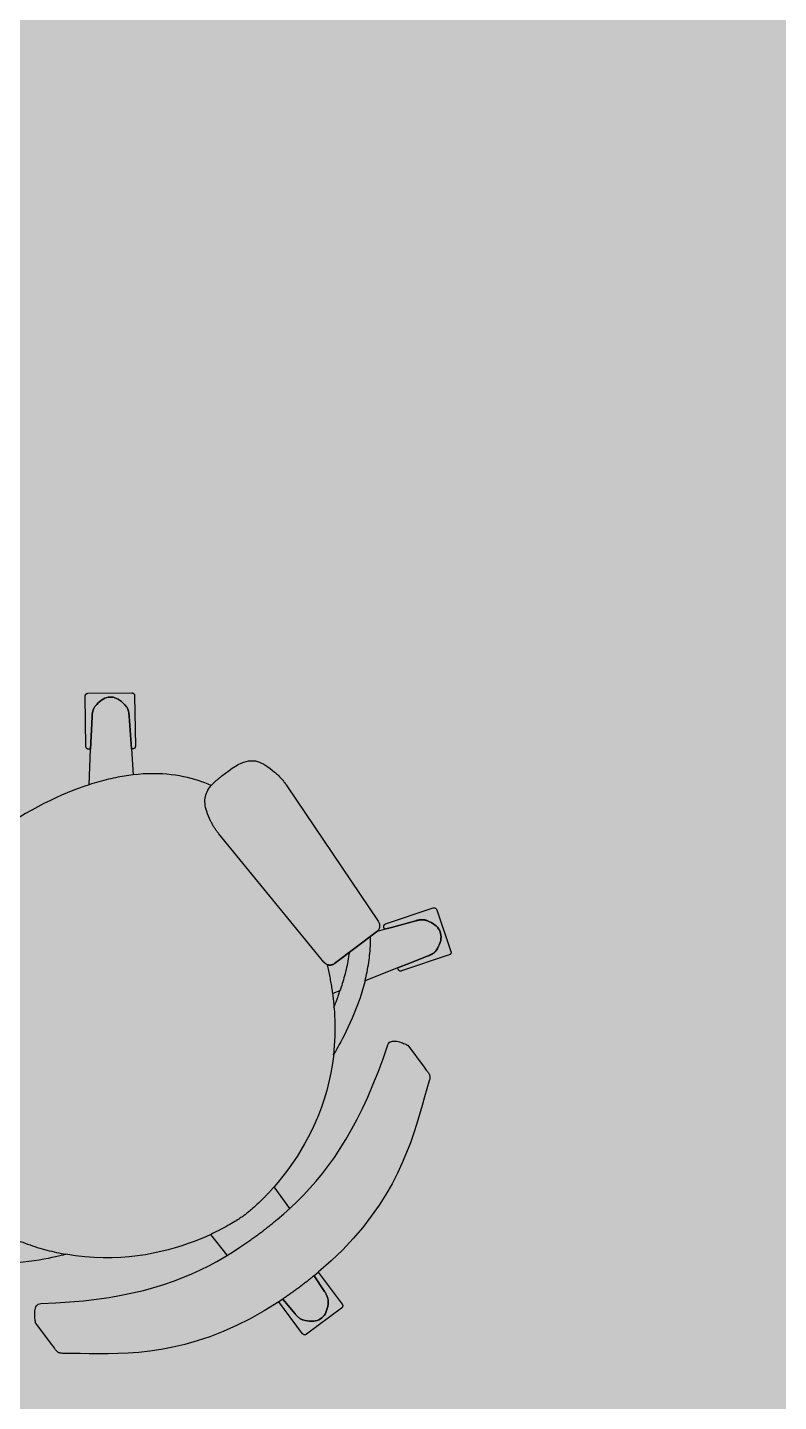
# Model space of a CAD drawing. Header units: metres. Extents: x -2.7 to 2.7, y -9.8 to 9.6.
# Drawn here: x 0.455 to 1.154, y -7.676 to -6.397 of the extents above; entities that cross this region are included whole.
import ezdxf

# ---------------------------------------------------------------- set-up
doc = ezdxf.new("R2010")
doc.units = ezdxf.units.M
doc.layers.add('Polycam-Floor_1-Floors-Hatch', color=254, linetype='Continuous', true_color=0xf9f9f7)
doc.layers.add('Polycam-Floor_1-Objects-Furniture', color=45, linetype='Continuous', true_color=0xb2b2b2)

msp = doc.modelspace()

# ---------------------------------------------------------------- hatches: boundary and pattern name
at = {"layer": 'Polycam-Floor_1-Floors-Hatch', "true_color": 0xf9f9f7}
h = msp.add_hatch(color=254, dxfattribs=at)
h.dxf.hatch_style = 1
h.paths.add_polyline_path([(-2.452001, 6.026857), (-2.452001, -8.130441), (2.452001, -8.130441), (2.452001, 6.000381), (0.715652, 6.000381), (0.715652, 6.648516), (-2.452001, 6.648516)])

# ---------------------------------------------------------------- linework, layer by layer
at = {"layer": 'Polycam-Floor_1-Objects-Furniture', "color": 45, "true_color": 0xb2b2b2}
for points in [[(0.508574, -7.01911), (0.50858, -7.018891), (0.508605, -7.018678), (0.508647, -7.01847), (0.508706, -7.018268), (0.508781, -7.018074), (0.508871, -7.017887), (0.508976, -7.017709), (0.509094, -7.017541), (0.509225, -7.017383), (0.509368, -7.017237), (0.509523, -7.017102), (0.509688, -7.01698), (0.509863, -7.016871), (0.510047, -7.016776), (0.510239, -7.016697), (0.510439, -7.016633), (0.510645, -7.016585), (0.510857, -7.016555), (0.511075, -7.016544)], [(0.50925, -7.066139), (0.508574, -7.01911)], [(0.511075, -7.016544), (0.552008, -7.016214)], [(0.517822, -7.028592), (0.519277, -7.026876), (0.520755, -7.025349), (0.522253, -7.024012), (0.523769, -7.022867), (0.525299, -7.021914), (0.526843, -7.021153), (0.528397, -7.020585), (0.52996, -7.02021), (0.531527, -7.020031), (0.533099, -7.020046), (0.53467, -7.020257), (0.536241, -7.020664), (0.537807, -7.021268), (0.539367, -7.02207), (0.540918, -7.023071), (0.542458, -7.02427), (0.543984, -7.025669), (0.545494, -7.027268), (0.546986, -7.029068)], [(0.546994, -7.029078), (0.545502, -7.027279), (0.543992, -7.025681), (0.542465, -7.024283), (0.540925, -7.023084), (0.539374, -7.022085), (0.537814, -7.021283), (0.536248, -7.020678), (0.534678, -7.020271), (0.533106, -7.02006), (0.531535, -7.020044), (0.529967, -7.020223), (0.528405, -7.020597), (0.526851, -7.021165), (0.525307, -7.021925), (0.523776, -7.022878), (0.52226, -7.024023), (0.520763, -7.025359), (0.519285, -7.026886), (0.517829, -7.028603)], [(0.552008, -7.016214), (0.552227, -7.016222), (0.55244, -7.016248), (0.552648, -7.016292), (0.552849, -7.016352), (0.553044, -7.016429), (0.553231, -7.01652), (0.553409, -7.016626), (0.553577, -7.016746), (0.553736, -7.016878), (0.553883, -7.017022), (0.554019, -7.017178), (0.554142, -7.017344), (0.554252, -7.01752), (0.554347, -7.017705), (0.554428, -7.017898), (0.554493, -7.018099), (0.554541, -7.018306), (0.554573, -7.018518), (0.554586, -7.018736)], [(0.554586, -7.018736), (0.554581, -7.01874)], [(0.554581, -7.01874), (0.555257, -7.065769)], [(0.554581, -7.01874), (0.554581, -7.01874)], [(0.514942, -7.038357), (0.51497, -7.037811), (0.515006, -7.037263), (0.515052, -7.036714), (0.515107, -7.036165), (0.515174, -7.035617), (0.515253, -7.035071), (0.515344, -7.034528), (0.51545, -7.033989), (0.515571, -7.033454), (0.515708, -7.032926), (0.515861, -7.032404), (0.516033, -7.03189), (0.516224, -7.031385), (0.516435, -7.030889), (0.516666, -7.030405), (0.51692, -7.029932), (0.517196, -7.029471), (0.517496, -7.029025), (0.517822, -7.028592)], [(0.517829, -7.028603), (0.517504, -7.029035), (0.517204, -7.029482), (0.516927, -7.029942), (0.516674, -7.030415), (0.516442, -7.0309), (0.516232, -7.031395), (0.516041, -7.0319), (0.515869, -7.032414), (0.515715, -7.032936), (0.515578, -7.033465), (0.515458, -7.033999), (0.515352, -7.034538), (0.51526, -7.035081), (0.515182, -7.035627), (0.515115, -7.036175), (0.515059, -7.036724), (0.515014, -7.037273), (0.514978, -7.037821), (0.51495, -7.038367)], [(0.546986, -7.029068), (0.54727, -7.029452), (0.54753, -7.02985), (0.547768, -7.030261), (0.547985, -7.030682), (0.548182, -7.031114), (0.54836, -7.031555), (0.54852, -7.032005), (0.548664, -7.032462), (0.548792, -7.032926), (0.548906, -7.033396), (0.549006, -7.033871), (0.549095, -7.034349), (0.549172, -7.03483), (0.549239, -7.035313), (0.549297, -7.035798), (0.549347, -7.036282), (0.549391, -7.036766), (0.549429, -7.037247), (0.549463, -7.037726)], [(0.549471, -7.037737), (0.549437, -7.037258), (0.549399, -7.036776), (0.549355, -7.036292), (0.549304, -7.035808), (0.549246, -7.035324), (0.549178, -7.034841), (0.549101, -7.03436), (0.549012, -7.033882), (0.548912, -7.033408), (0.548798, -7.032938), (0.54867, -7.032474), (0.548526, -7.032017), (0.548365, -7.031567), (0.548187, -7.031126), (0.547991, -7.030694), (0.547774, -7.030272), (0.547536, -7.029862), (0.547277, -7.029463), (0.546994, -7.029078)], [(0.513592, -7.068637), (0.514942, -7.038357)], [(0.51495, -7.038367), (0.5136, -7.068648)], [(0.549463, -7.037726), (0.5515, -7.06833)], [(0.551503, -7.068344), (0.549471, -7.037737)], [(0.511827, -7.068661), (0.511609, -7.068653), (0.511396, -7.068627), (0.511188, -7.068584), (0.510986, -7.068523), (0.510792, -7.068447), (0.510605, -7.068355), (0.510427, -7.068249), (0.510258, -7.06813), (0.5101, -7.067997), (0.509953, -7.067853), (0.509817, -7.067697), (0.509694, -7.067531), (0.509584, -7.067355), (0.509489, -7.06717), (0.509408, -7.066977), (0.509343, -7.066777), (0.509294, -7.06657), (0.509263, -7.066357), (0.50925, -7.066139)], [(0.5136, -7.068648), (0.511827, -7.068661)], [(0.512114, -7.101679), (0.513592, -7.068637)], [(0.5515, -7.06833), (0.553097, -7.092466)], [(0.552756, -7.068335), (0.551503, -7.068344)], [(0.555257, -7.065769), (0.55525, -7.065988), (0.555226, -7.066202), (0.555184, -7.06641), (0.555125, -7.066611), (0.55505, -7.066806), (0.554959, -7.066992), (0.554855, -7.06717), (0.554737, -7.067338), (0.554605, -7.067496), (0.554462, -7.067643), (0.554308, -7.067777), (0.554142, -7.0679), (0.553967, -7.068008), (0.553784, -7.068103), (0.553591, -7.068183), (0.553392, -7.068246), (0.553186, -7.068294), (0.552973, -7.068324), (0.552756, -7.068335)], [(0.642488, -7.088537), (0.645521, -7.086352), (0.648389, -7.084483), (0.651105, -7.08292), (0.653682, -7.08165), (0.656134, -7.080662), (0.658474, -7.079944), (0.660714, -7.079484), (0.66287, -7.07927), (0.664952, -7.079292), (0.666976, -7.079536), (0.668955, -7.079991), (0.670901, -7.080646), (0.672827, -7.081488), (0.674749, -7.082507), (0.676677, -7.08369), (0.678627, -7.085025), (0.680611, -7.086502), (0.682642, -7.088107), (0.684734, -7.08983)], [(0.553105, -7.092476), (0.55112, -7.092715), (0.549115, -7.092978), (0.547092, -7.093267), (0.54505, -7.093582), (0.542988, -7.093923), (0.540908, -7.094291), (0.538808, -7.094686), (0.536689, -7.095109), (0.534552, -7.095559), (0.532395, -7.096037), (0.530219, -7.096544), (0.528024, -7.09708), (0.525809, -7.097645), (0.523576, -7.09824), (0.521323, -7.098865), (0.519051, -7.099521), (0.516759, -7.100208), (0.514449, -7.100925), (0.512119, -7.101675)], [(0.625882, -7.102487), (0.623027, -7.101243), (0.620066, -7.100047), (0.616999, -7.098903), (0.613827, -7.097817), (0.610547, -7.096795), (0.60716, -7.095843), (0.603665, -7.094967), (0.600061, -7.094172), (0.596348, -7.093465), (0.592526, -7.092851), (0.588594, -7.092336), (0.584551, -7.091925), (0.580396, -7.091626), (0.57613, -7.091442), (0.571752, -7.091381), (0.567261, -7.091448), (0.562656, -7.091649), (0.557938, -7.09199), (0.553105, -7.092476)], [(0.625882, -7.102487), (0.626286, -7.102024), (0.626704, -7.101562), (0.627135, -7.101099), (0.62758, -7.100635), (0.628038, -7.100171), (0.62851, -7.099706), (0.628996, -7.099239), (0.629495, -7.098772), (0.630009, -7.098303), (0.630536, -7.097832), (0.631076, -7.09736), (0.631631, -7.096886), (0.632199, -7.096409), (0.632781, -7.095931), (0.633377, -7.095449), (0.633987, -7.094965), (0.63461, -7.094479), (0.635248, -7.093989), (0.635899, -7.093496)], [(0.635899, -7.093496), (0.642488, -7.088537)], [(0.684734, -7.08983), (0.68543, -7.090421), (0.686117, -7.091022), (0.686795, -7.091633), (0.687464, -7.092254), (0.688123, -7.092884), (0.688773, -7.093524), (0.689412, -7.094174), (0.690043, -7.094833), (0.690663, -7.095501), (0.691273, -7.096178), (0.691873, -7.096865), (0.692463, -7.09756), (0.693043, -7.098264), (0.693613, -7.098977), (0.694171, -7.099698), (0.69472, -7.100428), (0.695257, -7.101166), (0.695784, -7.101912), (0.696299, -7.102666)], [(0.512119, -7.101675), (0.507175, -7.103349), (0.502145, -7.105167), (0.497029, -7.107132), (0.491827, -7.109248), (0.486538, -7.111519), (0.481162, -7.113948), (0.475699, -7.116538), (0.470148, -7.119294), (0.464509, -7.122218), (0.458781, -7.125315), (0.452965, -7.128587), (0.447059, -7.132038), (0.441064, -7.135672), (0.43498, -7.139493), (0.428805, -7.143503), (0.422539, -7.147707), (0.416183, -7.152108), (0.409735, -7.15671), (0.403196, -7.161515)], [(0.625323, -7.135337), (0.624248, -7.133024), (0.623294, -7.130806), (0.622461, -7.128677), (0.621749, -7.126633), (0.621159, -7.124667), (0.620691, -7.122775), (0.620346, -7.120951), (0.620123, -7.119191), (0.620024, -7.117488), (0.620048, -7.115838), (0.620196, -7.114235), (0.620468, -7.112674), (0.620865, -7.111151), (0.621386, -7.109658), (0.622033, -7.108192), (0.622806, -7.106747), (0.623705, -7.105318), (0.62473, -7.1039), (0.625882, -7.102487)], [(0.696299, -7.102666), (0.781268, -7.228855)], [(0.625323, -7.135337), (0.625323, -7.135337)], [(0.63306, -7.147438), (0.632546, -7.146802), (0.632047, -7.146169), (0.63156, -7.145536), (0.631087, -7.144904), (0.630627, -7.144272), (0.630179, -7.143641), (0.629743, -7.14301), (0.629319, -7.142379), (0.628906, -7.141747), (0.628504, -7.141114), (0.628113, -7.14048), (0.627732, -7.139845), (0.627361, -7.139208), (0.626999, -7.138569), (0.626647, -7.137928), (0.626303, -7.137285), (0.625969, -7.136639), (0.625642, -7.135989), (0.625323, -7.135337)], [(0.730792, -7.266832), (0.63306, -7.147438)], [(0.788198, -7.231339), (0.832619, -7.216405)], [(0.816359, -7.228319), (0.793598, -7.234501)], [(0.793598, -7.234501), (0.816357, -7.228328)], [(0.816357, -7.228328), (0.816389, -7.228319), (0.816422, -7.22831), (0.816454, -7.228301), (0.816487, -7.228292), (0.816519, -7.228283), (0.816552, -7.228274), (0.816584, -7.228265), (0.816617, -7.228256), (0.81665, -7.228246), (0.816683, -7.228237), (0.816716, -7.228228), (0.816749, -7.228219), (0.816782, -7.22821), (0.816815, -7.228201), (0.816849, -7.228192), (0.816882, -7.228183), (0.816915, -7.228174), (0.816949, -7.228166), (0.816983, -7.228157)], [(0.816983, -7.228157), (0.81695, -7.228165), (0.816917, -7.228173), (0.816884, -7.228181), (0.816851, -7.228189), (0.816819, -7.228197), (0.816786, -7.228206), (0.816753, -7.228214), (0.81672, -7.228222), (0.816687, -7.22823), (0.816655, -7.228239), (0.816622, -7.228247), (0.816589, -7.228256), (0.816556, -7.228265), (0.816523, -7.228273), (0.81649, -7.228282), (0.816457, -7.228291), (0.816424, -7.2283), (0.816391, -7.22831), (0.816359, -7.228319)], [(0.819926, -7.227566), (0.819769, -7.227589), (0.819613, -7.227612), (0.819457, -7.227637), (0.819301, -7.227663), (0.819145, -7.227689), (0.818989, -7.227717), (0.818833, -7.227745), (0.818678, -7.227775), (0.818522, -7.227805), (0.818367, -7.227837), (0.818212, -7.227869), (0.818057, -7.227902), (0.817903, -7.227936), (0.817748, -7.227971), (0.817595, -7.228006), (0.817441, -7.228043), (0.817288, -7.22808), (0.817135, -7.228118), (0.816983, -7.228157)], [(0.816983, -7.228157), (0.817135, -7.228118), (0.817288, -7.22808), (0.817441, -7.228043), (0.817595, -7.228006), (0.817748, -7.227971), (0.817903, -7.227936), (0.818057, -7.227902), (0.818212, -7.227869), (0.818367, -7.227837), (0.818522, -7.227805), (0.818678, -7.227775), (0.818833, -7.227745), (0.818989, -7.227717), (0.819145, -7.227689), (0.819301, -7.227663), (0.819457, -7.227637), (0.819613, -7.227612), (0.819769, -7.227589), (0.819926, -7.227566)], [(0.820509, -7.227498), (0.820478, -7.227501), (0.820448, -7.227504), (0.820417, -7.227507), (0.820387, -7.22751), (0.820356, -7.227513), (0.820325, -7.227517), (0.820295, -7.22752), (0.820264, -7.227524), (0.820233, -7.227527), (0.820202, -7.227531), (0.820172, -7.227535), (0.820141, -7.227538), (0.82011, -7.227542), (0.82008, -7.227546), (0.820049, -7.22755), (0.820018, -7.227554), (0.819987, -7.227558), (0.819956, -7.227562), (0.819926, -7.227566)], [(0.819926, -7.227566), (0.819956, -7.227562), (0.819987, -7.227558), (0.820018, -7.227554), (0.820049, -7.22755), (0.82008, -7.227546), (0.82011, -7.227542), (0.820141, -7.227538), (0.820172, -7.227535), (0.820202, -7.227531), (0.820233, -7.227527), (0.820264, -7.227524), (0.820295, -7.22752), (0.820325, -7.227517), (0.820356, -7.227513), (0.820387, -7.22751), (0.820417, -7.227507), (0.820448, -7.227504), (0.820478, -7.227501), (0.820509, -7.227498)], [(0.821031, -7.227444), (0.821004, -7.227446), (0.820976, -7.227448), (0.820948, -7.22745), (0.820921, -7.227452), (0.820893, -7.227454), (0.820866, -7.227457), (0.820838, -7.227459), (0.82081, -7.227462), (0.820783, -7.227465), (0.820755, -7.227468), (0.820728, -7.227471), (0.8207, -7.227474), (0.820673, -7.227477), (0.820645, -7.22748), (0.820618, -7.227484), (0.820591, -7.227487), (0.820563, -7.227491), (0.820536, -7.227495), (0.820509, -7.227498)], [(0.820509, -7.227498), (0.820536, -7.227495), (0.820564, -7.227491), (0.820591, -7.227488), (0.820618, -7.227484), (0.820646, -7.227481), (0.820674, -7.227478), (0.820701, -7.227475), (0.820729, -7.227472), (0.820757, -7.227469), (0.820784, -7.227467), (0.820812, -7.227464), (0.82084, -7.227461), (0.820867, -7.227459), (0.820895, -7.227456), (0.820922, -7.227454), (0.82095, -7.227452), (0.820977, -7.227449), (0.821004, -7.227447), (0.821031, -7.227444)], [(0.821031, -7.227444), (0.82139, -7.227416)], [(0.82139, -7.227416), (0.821371, -7.227417), (0.821353, -7.227419), (0.821334, -7.22742), (0.821315, -7.227422), (0.821296, -7.227423), (0.821277, -7.227425), (0.821258, -7.227426), (0.821239, -7.227428), (0.82122, -7.227429), (0.821201, -7.227431), (0.821182, -7.227432), (0.821163, -7.227434), (0.821145, -7.227435), (0.821126, -7.227437), (0.821107, -7.227438), (0.821088, -7.22744), (0.821069, -7.227441), (0.82105, -7.227443), (0.821031, -7.227444)], [(0.821031, -7.227444), (0.82105, -7.227443), (0.821069, -7.227441), (0.821088, -7.22744), (0.821107, -7.227438), (0.821126, -7.227437), (0.821145, -7.227435), (0.821163, -7.227434), (0.821182, -7.227432), (0.821201, -7.227431), (0.82122, -7.227429), (0.821239, -7.227428), (0.821258, -7.227426), (0.821277, -7.227425), (0.821296, -7.227423), (0.821315, -7.227422), (0.821334, -7.22742), (0.821353, -7.227419), (0.821371, -7.227417), (0.82139, -7.227416)], [(0.823841, -7.227472), (0.823713, -7.227457), (0.823585, -7.227444), (0.823456, -7.227432), (0.823328, -7.227422), (0.8232, -7.227413), (0.823071, -7.227406), (0.822942, -7.227399), (0.822813, -7.227395), (0.822684, -7.227391), (0.822555, -7.227389), (0.822426, -7.227387), (0.822297, -7.227387), (0.822168, -7.227389), (0.822038, -7.227391), (0.821909, -7.227394), (0.821779, -7.227398), (0.82165, -7.227403), (0.82152, -7.227409), (0.82139, -7.227416)], [(0.82139, -7.227416), (0.82152, -7.227409), (0.82165, -7.227403), (0.821779, -7.227398), (0.821909, -7.227394), (0.822038, -7.227391), (0.822168, -7.227389), (0.822297, -7.227387), (0.822426, -7.227387), (0.822555, -7.227389), (0.822684, -7.227391), (0.822813, -7.227395), (0.822942, -7.227399), (0.823071, -7.227406), (0.8232, -7.227413), (0.823328, -7.227422), (0.823456, -7.227432), (0.823585, -7.227444), (0.823713, -7.227457), (0.823841, -7.227472)], [(0.824056, -7.227495), (0.824045, -7.227493), (0.824033, -7.227491), (0.824022, -7.22749), (0.824011, -7.227488), (0.824, -7.227486), (0.823988, -7.227485), (0.823977, -7.227483), (0.823966, -7.227482), (0.823955, -7.22748), (0.823943, -7.227479), (0.823932, -7.227478), (0.823921, -7.227477), (0.823909, -7.227476), (0.823898, -7.227475), (0.823886, -7.227474), (0.823875, -7.227473), (0.823864, -7.227472), (0.823852, -7.227472), (0.823841, -7.227472)], [(0.823841, -7.227472), (0.823852, -7.227472), (0.823864, -7.227472), (0.823875, -7.227473), (0.823886, -7.227474), (0.823898, -7.227475), (0.823909, -7.227476), (0.823921, -7.227477), (0.823932, -7.227478), (0.823943, -7.227479), (0.823955, -7.22748), (0.823966, -7.227482), (0.823977, -7.227483), (0.823988, -7.227485), (0.824, -7.227486), (0.824011, -7.227488), (0.824022, -7.22749), (0.824033, -7.227491), (0.824045, -7.227493), (0.824056, -7.227495)], [(0.826533, -7.228097), (0.826406, -7.22805), (0.826279, -7.228005), (0.826151, -7.227962), (0.826023, -7.22792), (0.825894, -7.22788), (0.825765, -7.227842), (0.825635, -7.227805), (0.825506, -7.22777), (0.825376, -7.227737), (0.825245, -7.227706), (0.825114, -7.227676), (0.824983, -7.227648), (0.824852, -7.227621), (0.82472, -7.227596), (0.824588, -7.227573), (0.824455, -7.227551), (0.824322, -7.22753), (0.824189, -7.227512), (0.824056, -7.227495)], [(0.824056, -7.227495), (0.824189, -7.227512), (0.824322, -7.22753), (0.824455, -7.227551), (0.824588, -7.227573), (0.82472, -7.227596), (0.824852, -7.227621), (0.824983, -7.227648), (0.825114, -7.227676), (0.825245, -7.227706), (0.825376, -7.227737), (0.825506, -7.22777), (0.825635, -7.227805), (0.825765, -7.227842), (0.825894, -7.22788), (0.826023, -7.22792), (0.826151, -7.227962), (0.826279, -7.228005), (0.826406, -7.22805), (0.826533, -7.228097)], [(0.835293, -7.256027), (0.836529, -7.254059), (0.837569, -7.252134), (0.838414, -7.250256), (0.839065, -7.248424), (0.839524, -7.246643), (0.839792, -7.244913), (0.839871, -7.243238), (0.839761, -7.241618), (0.839465, -7.240057), (0.838983, -7.238555), (0.838318, -7.237116), (0.837469, -7.235741), (0.83644, -7.234433), (0.83523, -7.233194), (0.833842, -7.232025), (0.832277, -7.230928), (0.830537, -7.229907), (0.828621, -7.228962), (0.826533, -7.228097)], [(0.826533, -7.228097), (0.828621, -7.228962), (0.830537, -7.229907), (0.832277, -7.230928), (0.833842, -7.232025), (0.83523, -7.233194), (0.83644, -7.234433), (0.837469, -7.235741), (0.838318, -7.237116), (0.838983, -7.238555), (0.839465, -7.240057), (0.839761, -7.241618), (0.839871, -7.243238), (0.839792, -7.244913), (0.839524, -7.246643), (0.839065, -7.248424), (0.838414, -7.250256), (0.837569, -7.252134), (0.836529, -7.254059), (0.835293, -7.256027)], [(0.832619, -7.216405), (0.832828, -7.216344), (0.833038, -7.216302), (0.833248, -7.216279), (0.833458, -7.216274), (0.833666, -7.216286), (0.833871, -7.216315), (0.834072, -7.216361), (0.834269, -7.216423), (0.83446, -7.2165), (0.834645, -7.216592), (0.834821, -7.216698), (0.834989, -7.216819), (0.835147, -7.216953), (0.835295, -7.2171), (0.835431, -7.217259), (0.835554, -7.21743), (0.835663, -7.217613), (0.835758, -7.217807), (0.835837, -7.218011)], [(0.835837, -7.218011), (0.849085, -7.256905)], [(0.779915, -7.238638), (0.740565, -7.26825)], [(0.740565, -7.26825), (0.779915, -7.238638)], [(0.780637, -7.238012), (0.780602, -7.238047), (0.780567, -7.238082), (0.780531, -7.238116), (0.780494, -7.23815), (0.780458, -7.238185), (0.780421, -7.238218), (0.780384, -7.238252), (0.780347, -7.238286), (0.780309, -7.238319), (0.780271, -7.238352), (0.780233, -7.238385), (0.780194, -7.238417), (0.780156, -7.238449), (0.780116, -7.238482), (0.780077, -7.238513), (0.780037, -7.238545), (0.779997, -7.238576), (0.779956, -7.238607), (0.779915, -7.238638)], [(0.779915, -7.238638), (0.779956, -7.238607), (0.779997, -7.238576), (0.780037, -7.238545), (0.780077, -7.238513), (0.780116, -7.238482), (0.780156, -7.238449), (0.780194, -7.238417), (0.780233, -7.238385), (0.780271, -7.238352), (0.780309, -7.238319), (0.780347, -7.238286), (0.780384, -7.238252), (0.780421, -7.238218), (0.780458, -7.238185), (0.780494, -7.23815), (0.780531, -7.238116), (0.780567, -7.238082), (0.780602, -7.238047), (0.780637, -7.238012)], [(0.781268, -7.228855), (0.781582, -7.22931), (0.781856, -7.22978), (0.78209, -7.230265), (0.782284, -7.230761), (0.782439, -7.231266), (0.782554, -7.231778), (0.782631, -7.232295), (0.782669, -7.232814), (0.782669, -7.233333), (0.782631, -7.23385), (0.782555, -7.234362), (0.782442, -7.234867), (0.782293, -7.235362), (0.782106, -7.235846), (0.781884, -7.236317), (0.781625, -7.23677), (0.781331, -7.237206), (0.781002, -7.23762), (0.780637, -7.238012)], [(0.780637, -7.238012), (0.787191, -7.236238)], [(0.78662, -7.234557), (0.786558, -7.234347), (0.786515, -7.234135), (0.786491, -7.233923), (0.786484, -7.233712), (0.786494, -7.233504), (0.786522, -7.233298), (0.786566, -7.233096), (0.786626, -7.232899), (0.786701, -7.232708), (0.786792, -7.232524), (0.786897, -7.232347), (0.787015, -7.23218), (0.787148, -7.232022), (0.787293, -7.231876), (0.787451, -7.231741), (0.787621, -7.231619), (0.787803, -7.23151), (0.787995, -7.231417), (0.788198, -7.231339)], [(0.787191, -7.236238), (0.78662, -7.234557)], [(0.793598, -7.234501), (0.787191, -7.236238)], [(0.787191, -7.236238), (0.793598, -7.234501)], [(0.769087, -7.284264), (0.769605, -7.282176), (0.770101, -7.280075), (0.770574, -7.277962), (0.771023, -7.275838), (0.771446, -7.273703), (0.771843, -7.27156), (0.772213, -7.269408), (0.772553, -7.267249), (0.772864, -7.265084), (0.773144, -7.262913), (0.773391, -7.260737), (0.773606, -7.258557), (0.773786, -7.256375), (0.77393, -7.25419), (0.774038, -7.252004), (0.774108, -7.249818), (0.774139, -7.247633), (0.77413, -7.245449), (0.77408, -7.243267)], [(0.733949, -7.269186), (0.733758, -7.269112), (0.733569, -7.269032), (0.733382, -7.268947), (0.733197, -7.268856), (0.733015, -7.268759), (0.732835, -7.268657), (0.732658, -7.268549), (0.732483, -7.268436), (0.732312, -7.268318), (0.732144, -7.268193), (0.731979, -7.268064), (0.731817, -7.267928), (0.731659, -7.267788), (0.731504, -7.267642), (0.731354, -7.267491), (0.731207, -7.267334), (0.731064, -7.267172), (0.730926, -7.267005), (0.730792, -7.266832)], [(0.754378, -7.257953), (0.754107, -7.259933), (0.753802, -7.261921), (0.753467, -7.263913), (0.753103, -7.265905), (0.752712, -7.267894), (0.752298, -7.269877), (0.751862, -7.27185), (0.751406, -7.273809), (0.750934, -7.275752), (0.750446, -7.277674), (0.749946, -7.279573), (0.749435, -7.281444), (0.748917, -7.283285), (0.748392, -7.285091), (0.747865, -7.28686), (0.747336, -7.288587), (0.746808, -7.29027), (0.746284, -7.291905), (0.745765, -7.293489)], [(0.847503, -7.260118), (0.803087, -7.275048)], [(0.811459, -7.267507), (0.827863, -7.261015)], [(0.827863, -7.261015), (0.811459, -7.267507)], [(0.827867, -7.26102), (0.811459, -7.267507)], [(0.827863, -7.261015), (0.827927, -7.26099), (0.827991, -7.260965), (0.828054, -7.26094), (0.828118, -7.260914), (0.828182, -7.260889), (0.828246, -7.260863), (0.828309, -7.260838), (0.828373, -7.260812), (0.828437, -7.260787), (0.8285, -7.260761), (0.828564, -7.260735), (0.828628, -7.260709), (0.828692, -7.260683), (0.828755, -7.260657), (0.828819, -7.260631), (0.828883, -7.260605), (0.828947, -7.260579), (0.829011, -7.260552), (0.829075, -7.260526)], [(0.829075, -7.260526), (0.829011, -7.260552), (0.828947, -7.260579), (0.828883, -7.260605), (0.828819, -7.260631), (0.828755, -7.260657), (0.828692, -7.260683), (0.828628, -7.260709), (0.828564, -7.260735), (0.8285, -7.260761), (0.828437, -7.260787), (0.828373, -7.260812), (0.828309, -7.260838), (0.828246, -7.260863), (0.828182, -7.260889), (0.828118, -7.260914), (0.828054, -7.26094), (0.827991, -7.260965), (0.827927, -7.26099), (0.827863, -7.261015)], [(0.829075, -7.260526), (0.829012, -7.260553), (0.828948, -7.26058), (0.828884, -7.260607), (0.828821, -7.260633), (0.828757, -7.260659), (0.828693, -7.260686), (0.82863, -7.260712), (0.828566, -7.260738), (0.828502, -7.260763), (0.828439, -7.260789), (0.828375, -7.260815), (0.828311, -7.260841), (0.828248, -7.260866), (0.828184, -7.260892), (0.828121, -7.260917), (0.828057, -7.260943), (0.827994, -7.260969), (0.82793, -7.260994), (0.827867, -7.26102)], [(0.829075, -7.260526), (0.829082, -7.260523), (0.829088, -7.260519), (0.829095, -7.260516), (0.829101, -7.260513), (0.829108, -7.260509), (0.829115, -7.260506), (0.829122, -7.260503), (0.829129, -7.2605), (0.829136, -7.260497), (0.829143, -7.260494), (0.82915, -7.260491), (0.829157, -7.260488), (0.829164, -7.260485), (0.829171, -7.260482), (0.829179, -7.260479), (0.829186, -7.260476), (0.829193, -7.260473), (0.8292, -7.260471), (0.829206, -7.260468)], [(0.829206, -7.260468), (0.8292, -7.260471), (0.829193, -7.260473), (0.829186, -7.260476), (0.829179, -7.260479), (0.829171, -7.260482), (0.829164, -7.260485), (0.829157, -7.260488), (0.82915, -7.260491), (0.829143, -7.260494), (0.829136, -7.260497), (0.829129, -7.2605), (0.829122, -7.260503), (0.829115, -7.260506), (0.829108, -7.260509), (0.829101, -7.260513), (0.829095, -7.260516), (0.829088, -7.260519), (0.829082, -7.260523), (0.829075, -7.260526)], [(0.829206, -7.260468), (0.829241, -7.260454), (0.829275, -7.260439), (0.829309, -7.260425), (0.829343, -7.26041), (0.829378, -7.260396), (0.829412, -7.260381), (0.829446, -7.260366), (0.829479, -7.260351), (0.829513, -7.260336), (0.829547, -7.260321), (0.829581, -7.260306), (0.829614, -7.26029), (0.829648, -7.260275), (0.829682, -7.26026), (0.829715, -7.260244), (0.829748, -7.260228), (0.829782, -7.260213), (0.829815, -7.260197), (0.829848, -7.260181)], [(0.829206, -7.260468), (0.82924, -7.260453), (0.829274, -7.260438), (0.829308, -7.260423), (0.829342, -7.260408), (0.829375, -7.260393), (0.829409, -7.260377), (0.829443, -7.260362), (0.829477, -7.260347), (0.82951, -7.260332), (0.829544, -7.260317), (0.829578, -7.260302), (0.829612, -7.260287), (0.829646, -7.260272), (0.829679, -7.260257), (0.829713, -7.260241), (0.829747, -7.260226), (0.829781, -7.260211), (0.829814, -7.260196), (0.829848, -7.260181)], [(0.829848, -7.260181), (0.829814, -7.260196), (0.829781, -7.260211), (0.829747, -7.260226), (0.829713, -7.260241), (0.829679, -7.260257), (0.829646, -7.260272), (0.829612, -7.260287), (0.829578, -7.260302), (0.829544, -7.260317), (0.82951, -7.260332), (0.829477, -7.260347), (0.829443, -7.260362), (0.829409, -7.260377), (0.829375, -7.260393), (0.829342, -7.260408), (0.829308, -7.260423), (0.829274, -7.260438), (0.82924, -7.260453), (0.829206, -7.260468)], [(0.829848, -7.260181), (0.829884, -7.260164), (0.829921, -7.260147), (0.829957, -7.26013), (0.829994, -7.260113), (0.83003, -7.260096), (0.830066, -7.260079), (0.830103, -7.260061), (0.830139, -7.260044), (0.830176, -7.260027), (0.830212, -7.260009), (0.830249, -7.259992), (0.830285, -7.259974), (0.830321, -7.259957), (0.830358, -7.259939), (0.830394, -7.259922), (0.83043, -7.259904), (0.830466, -7.259886), (0.830502, -7.259869), (0.830537, -7.259851)], [(0.830537, -7.259851), (0.830502, -7.259869), (0.830466, -7.259886), (0.83043, -7.259904), (0.830394, -7.259922), (0.830358, -7.259939), (0.830321, -7.259957), (0.830285, -7.259974), (0.830249, -7.259992), (0.830212, -7.260009), (0.830176, -7.260027), (0.830139, -7.260044), (0.830103, -7.260061), (0.830066, -7.260079), (0.83003, -7.260096), (0.829994, -7.260113), (0.829957, -7.26013), (0.829921, -7.260147), (0.829884, -7.260164), (0.829848, -7.260181)], [(0.830537, -7.259851), (0.830568, -7.259835), (0.830599, -7.25982), (0.83063, -7.259804), (0.830661, -7.259789), (0.830692, -7.259773), (0.830723, -7.259758), (0.830754, -7.259742), (0.830785, -7.259726), (0.830815, -7.259711), (0.830846, -7.259695), (0.830877, -7.259679), (0.830908, -7.259663), (0.830939, -7.259648), (0.830969, -7.259632), (0.831, -7.259616), (0.83103, -7.2596), (0.831061, -7.259583), (0.831091, -7.259567), (0.831122, -7.259551)], [(0.830537, -7.259851), (0.830568, -7.259835), (0.830599, -7.25982), (0.83063, -7.259804), (0.830661, -7.259789), (0.830692, -7.259773), (0.830723, -7.259758), (0.830754, -7.259742), (0.830785, -7.259726), (0.830815, -7.259711), (0.830846, -7.259695), (0.830877, -7.259679), (0.830908, -7.259663), (0.830939, -7.259648), (0.830969, -7.259632), (0.831, -7.259616), (0.83103, -7.2596), (0.831061, -7.259583), (0.831091, -7.259567), (0.831122, -7.259551)], [(0.831122, -7.259551), (0.831091, -7.259567), (0.831061, -7.259583), (0.83103, -7.2596), (0.831, -7.259616), (0.830969, -7.259632), (0.830939, -7.259648), (0.830908, -7.259663), (0.830877, -7.259679), (0.830846, -7.259695), (0.830815, -7.259711), (0.830785, -7.259726), (0.830754, -7.259742), (0.830723, -7.259758), (0.830692, -7.259773), (0.830661, -7.259789), (0.83063, -7.259804), (0.830599, -7.25982), (0.830568, -7.259835), (0.830537, -7.259851)], [(0.831122, -7.259551), (0.831133, -7.259545), (0.831145, -7.259539), (0.831157, -7.259532), (0.831168, -7.259526), (0.83118, -7.25952), (0.831192, -7.259514), (0.831203, -7.259507), (0.831215, -7.259501), (0.831226, -7.259495), (0.831238, -7.259488), (0.831249, -7.259482), (0.831261, -7.259475), (0.831272, -7.259469), (0.831283, -7.259462), (0.831295, -7.259456), (0.831306, -7.259449), (0.831317, -7.259442), (0.831328, -7.259435), (0.831339, -7.259428)], [(0.831339, -7.259428), (0.831328, -7.259435), (0.831317, -7.259442), (0.831306, -7.259449), (0.831295, -7.259456), (0.831283, -7.259462), (0.831272, -7.259469), (0.831261, -7.259475), (0.831249, -7.259482), (0.831238, -7.259488), (0.831226, -7.259495), (0.831215, -7.259501), (0.831203, -7.259507), (0.831192, -7.259514), (0.83118, -7.25952), (0.831168, -7.259526), (0.831157, -7.259532), (0.831145, -7.259539), (0.831133, -7.259545), (0.831122, -7.259551)], [(0.831339, -7.259428), (0.831364, -7.259415), (0.831388, -7.259402), (0.831412, -7.259389), (0.831435, -7.259376), (0.831459, -7.259363), (0.831483, -7.259349), (0.831507, -7.259336), (0.83153, -7.259323), (0.831554, -7.259309), (0.831577, -7.259296), (0.831601, -7.259283), (0.831624, -7.259269), (0.831647, -7.259256), (0.831671, -7.259242), (0.831694, -7.259229), (0.831717, -7.259216), (0.83174, -7.259202), (0.831762, -7.259189), (0.831785, -7.259176)], [(0.831339, -7.259428), (0.831363, -7.259416), (0.831386, -7.259403), (0.83141, -7.259391), (0.831433, -7.259378), (0.831456, -7.259365), (0.83148, -7.259352), (0.831503, -7.259339), (0.831527, -7.259326), (0.83155, -7.259312), (0.831574, -7.259299), (0.831597, -7.259285), (0.831621, -7.259272), (0.831644, -7.259258), (0.831668, -7.259245), (0.831691, -7.259231), (0.831715, -7.259217), (0.831738, -7.259203), (0.831762, -7.25919), (0.831785, -7.259176)], [(0.831785, -7.259176), (0.831762, -7.25919), (0.831738, -7.259203), (0.831715, -7.259217), (0.831691, -7.259231), (0.831668, -7.259245), (0.831644, -7.259258), (0.831621, -7.259272), (0.831597, -7.259285), (0.831574, -7.259299), (0.83155, -7.259312), (0.831527, -7.259326), (0.831503, -7.259339), (0.83148, -7.259352), (0.831456, -7.259365), (0.831433, -7.259378), (0.83141, -7.259391), (0.831386, -7.259403), (0.831363, -7.259416), (0.831339, -7.259428)], [(0.831785, -7.259176), (0.831788, -7.259174), (0.831792, -7.259171), (0.831795, -7.259169), (0.831799, -7.259166), (0.831802, -7.259163), (0.831806, -7.259161), (0.83181, -7.259158), (0.831814, -7.259156), (0.831818, -7.259153), (0.831822, -7.259151), (0.831826, -7.259148), (0.831831, -7.259146), (0.831835, -7.259144), (0.83184, -7.259142), (0.831844, -7.25914), (0.831849, -7.259138), (0.831854, -7.259136), (0.831859, -7.259135), (0.831864, -7.259133)], [(0.831864, -7.259133), (0.83186, -7.259135), (0.831855, -7.259138), (0.831851, -7.25914), (0.831846, -7.259142), (0.831842, -7.259145), (0.831837, -7.259147), (0.831833, -7.25915), (0.831829, -7.259152), (0.831825, -7.259155), (0.831821, -7.259157), (0.831817, -7.25916), (0.831813, -7.259162), (0.831809, -7.259164), (0.831805, -7.259166), (0.831801, -7.259169), (0.831797, -7.259171), (0.831793, -7.259173), (0.831789, -7.259174), (0.831785, -7.259176)], [(0.831864, -7.259133), (0.831889, -7.259117), (0.831913, -7.259102), (0.831938, -7.259086), (0.831962, -7.259071), (0.831986, -7.259056), (0.832011, -7.25904), (0.832035, -7.259025), (0.83206, -7.25901), (0.832084, -7.258995), (0.832108, -7.258979), (0.832132, -7.258964), (0.832157, -7.258949), (0.832181, -7.258933), (0.832205, -7.258918), (0.832229, -7.258902), (0.832253, -7.258886), (0.832277, -7.25887), (0.832301, -7.258854), (0.832325, -7.258837)], [(0.831864, -7.259133), (0.831889, -7.259117), (0.831913, -7.259102), (0.831938, -7.259086), (0.831962, -7.259071), (0.831986, -7.259056), (0.832011, -7.25904), (0.832035, -7.259025), (0.83206, -7.25901), (0.832084, -7.258995), (0.832108, -7.258979), (0.832132, -7.258964), (0.832157, -7.258949), (0.832181, -7.258933), (0.832205, -7.258918), (0.832229, -7.258902), (0.832253, -7.258886), (0.832277, -7.25887), (0.832301, -7.258854), (0.832325, -7.258837)], [(0.832325, -7.258837), (0.832301, -7.258854), (0.832277, -7.25887), (0.832253, -7.258886), (0.832229, -7.258902), (0.832205, -7.258918), (0.832181, -7.258933), (0.832157, -7.258949), (0.832132, -7.258964), (0.832108, -7.258979), (0.832084, -7.258995), (0.83206, -7.25901), (0.832035, -7.259025), (0.832011, -7.25904), (0.831986, -7.259056), (0.831962, -7.259071), (0.831938, -7.259086), (0.831913, -7.259102), (0.831889, -7.259117), (0.831864, -7.259133)], [(0.832325, -7.258837), (0.832508, -7.258717), (0.832688, -7.258593), (0.832866, -7.258468), (0.833042, -7.258339), (0.833215, -7.258207), (0.833385, -7.258073), (0.833552, -7.257936), (0.833717, -7.257795), (0.833878, -7.257652), (0.834036, -7.257505), (0.83419, -7.257355), (0.834342, -7.257202), (0.834489, -7.257045), (0.834633, -7.256884), (0.834773, -7.25672), (0.83491, -7.256553), (0.835042, -7.256381), (0.83517, -7.256206), (0.835293, -7.256027)], [(0.835293, -7.256027), (0.83517, -7.256206), (0.835042, -7.256381), (0.83491, -7.256553), (0.834773, -7.25672), (0.834633, -7.256884), (0.834489, -7.257045), (0.834342, -7.257202), (0.83419, -7.257355), (0.834036, -7.257505), (0.833878, -7.257652), (0.833717, -7.257795), (0.833552, -7.257936), (0.833385, -7.258073), (0.833215, -7.258207), (0.833042, -7.258339), (0.832866, -7.258468), (0.832688, -7.258593), (0.832508, -7.258717), (0.832325, -7.258837)], [(0.849085, -7.256905), (0.849147, -7.257115), (0.849189, -7.257326), (0.849213, -7.257537), (0.84922, -7.257747), (0.849209, -7.257956), (0.849181, -7.258161), (0.849136, -7.258363), (0.849076, -7.258559), (0.849001, -7.25875), (0.84891, -7.258934), (0.848805, -7.25911), (0.848686, -7.259278), (0.848554, -7.259435), (0.848408, -7.259582), (0.84825, -7.259717), (0.84808, -7.259839), (0.847899, -7.259947), (0.847706, -7.260041), (0.847503, -7.260118)], [(0.740565, -7.26825), (0.740251, -7.268472), (0.73993, -7.268674), (0.7396, -7.268856), (0.739265, -7.269019), (0.738923, -7.269162), (0.738576, -7.269286), (0.738224, -7.26939), (0.737869, -7.269476), (0.737512, -7.269542), (0.737152, -7.26959), (0.736791, -7.269618), (0.736429, -7.269629), (0.736068, -7.26962), (0.735707, -7.269593), (0.735349, -7.269548), (0.734993, -7.269484), (0.73464, -7.269403), (0.734292, -7.269303), (0.733949, -7.269186)], [(0.733949, -7.269186), (0.734292, -7.269303), (0.73464, -7.269403), (0.734993, -7.269484), (0.735349, -7.269548), (0.735707, -7.269593), (0.736068, -7.26962), (0.736429, -7.269629), (0.736791, -7.269618), (0.737152, -7.26959), (0.737512, -7.269542), (0.737869, -7.269476), (0.738224, -7.26939), (0.738576, -7.269286), (0.738923, -7.269162), (0.739265, -7.269019), (0.7396, -7.268856), (0.73993, -7.268674), (0.740251, -7.268472), (0.740565, -7.26825)], [(0.739113, -7.296118), (0.73892, -7.294739), (0.738719, -7.293356), (0.738509, -7.291968), (0.738291, -7.290576), (0.738064, -7.28918), (0.737829, -7.287779), (0.737585, -7.286374), (0.737331, -7.284965), (0.73707, -7.283552), (0.736799, -7.282135), (0.736519, -7.280713), (0.73623, -7.279287), (0.735932, -7.277857), (0.735624, -7.276422), (0.735308, -7.274984), (0.734982, -7.273541), (0.734647, -7.272093), (0.734303, -7.270642), (0.733949, -7.269186)], [(0.799451, -7.272255), (0.769087, -7.284264)], [(0.810644, -7.267828), (0.799451, -7.272255)], [(0.79946, -7.272256), (0.810644, -7.267828)], [(0.799864, -7.273446), (0.79946, -7.272256)], [(0.799864, -7.273446), (0.799864, -7.273446)], [(0.803087, -7.275048), (0.802878, -7.27511), (0.802667, -7.275152), (0.802456, -7.275176), (0.802246, -7.275182), (0.802038, -7.27517), (0.801833, -7.275142), (0.801631, -7.275097), (0.801434, -7.275036), (0.801243, -7.274959), (0.801059, -7.274867), (0.800882, -7.274761), (0.800714, -7.274641), (0.800556, -7.274507), (0.800408, -7.27436), (0.800272, -7.2742), (0.800149, -7.274029), (0.800039, -7.273846), (0.799944, -7.273651), (0.799864, -7.273446)], [(0.810644, -7.267828), (0.811459, -7.267507)], [(0.811459, -7.267507), (0.810644, -7.267828)], [(0.769081, -7.284268), (0.767644, -7.289617), (0.766086, -7.294858), (0.764426, -7.299975), (0.762684, -7.304954), (0.760879, -7.309779), (0.759032, -7.314434), (0.757161, -7.318903), (0.755286, -7.323172), (0.753427, -7.327224), (0.751602, -7.331044), (0.749832, -7.334616), (0.748137, -7.337926), (0.746534, -7.340956), (0.745045, -7.343692), (0.743688, -7.346118), (0.742483, -7.348219), (0.74145, -7.349979), (0.740608, -7.351382), (0.739976, -7.352413)], [(0.769087, -7.284264), (0.769087, -7.284264), (0.769087, -7.284265), (0.769087, -7.284265), (0.769087, -7.284265), (0.769087, -7.284265), (0.769087, -7.284266), (0.769087, -7.284266), (0.769087, -7.284266), (0.769087, -7.284267), (0.769087, -7.284267), (0.769087, -7.284267), (0.769087, -7.284268), (0.769087, -7.284268), (0.769086, -7.284268), (0.769086, -7.284268), (0.769085, -7.284268), (0.769084, -7.284268), (0.769083, -7.284268), (0.769081, -7.284268)], [(0.745765, -7.293489), (0.739113, -7.296118)], [(0.740444, -7.30812), (0.74039, -7.307496), (0.740335, -7.306872), (0.740277, -7.306247), (0.740218, -7.305621), (0.740157, -7.304993), (0.740094, -7.304365), (0.740029, -7.303737), (0.739963, -7.303107), (0.739894, -7.302476), (0.739824, -7.301844), (0.739752, -7.301212), (0.739679, -7.300579), (0.739603, -7.299944), (0.739526, -7.299309), (0.739447, -7.298673), (0.739366, -7.298036), (0.739283, -7.297397), (0.739199, -7.296758), (0.739113, -7.296118)], [(0.740448, -7.308125), (0.740597, -7.307751), (0.740766, -7.307325), (0.740953, -7.30685), (0.741158, -7.306325), (0.741379, -7.305754), (0.741617, -7.305136), (0.741869, -7.304473), (0.742136, -7.303767), (0.742416, -7.303019), (0.742708, -7.302229), (0.743012, -7.3014), (0.743327, -7.300532), (0.743652, -7.299627), (0.743987, -7.298687), (0.744329, -7.297711), (0.744679, -7.296702), (0.745036, -7.295661), (0.745398, -7.29459), (0.745765, -7.293489)], [(0.739976, -7.352413), (0.740208, -7.350215), (0.74042, -7.348003), (0.74061, -7.345776), (0.740778, -7.343534), (0.740924, -7.341277), (0.741048, -7.339005), (0.741148, -7.336719), (0.741226, -7.334417), (0.74128, -7.332101), (0.74131, -7.32977), (0.741315, -7.327424), (0.741296, -7.325064), (0.741252, -7.322689), (0.741183, -7.320299), (0.741088, -7.317894), (0.740967, -7.315475), (0.740819, -7.313041), (0.740645, -7.310592), (0.740443, -7.308129)], [(0.740001, -7.309216), (0.740003, -7.309213), (0.740007, -7.309203), (0.740013, -7.309188), (0.740022, -7.309166), (0.740034, -7.309138), (0.740048, -7.309104), (0.740064, -7.309063), (0.740083, -7.309017), (0.740105, -7.308965), (0.740128, -7.308907), (0.740154, -7.308843), (0.740183, -7.308774), (0.740213, -7.308698), (0.740246, -7.308617), (0.740281, -7.308531), (0.740318, -7.308439), (0.740358, -7.308341), (0.740399, -7.308238), (0.740443, -7.308129)], [(0.740443, -7.308129), (0.740448, -7.308125)], [(0.790406, -7.34384), (0.790936, -7.342697), (0.791657, -7.341808), (0.792545, -7.341151), (0.793574, -7.340705), (0.79472, -7.340446), (0.795957, -7.340355), (0.79726, -7.340407), (0.798604, -7.340582), (0.799962, -7.340856), (0.801312, -7.34121), (0.802626, -7.341619), (0.80388, -7.342063), (0.805048, -7.342519), (0.806106, -7.342965), (0.807029, -7.343379), (0.80779, -7.34374), (0.808365, -7.344024), (0.808728, -7.344211), (0.808855, -7.344279)], [(0.739976, -7.352413), (0.738802, -7.361327), (0.737298, -7.369983), (0.735488, -7.378379), (0.733396, -7.386513), (0.731045, -7.394384), (0.72846, -7.401991), (0.725664, -7.409331), (0.722681, -7.416404), (0.719535, -7.423209), (0.71625, -7.429743), (0.71285, -7.436005), (0.709359, -7.441994), (0.7058, -7.447709), (0.702198, -7.453148), (0.698577, -7.458309), (0.694959, -7.463191), (0.69137, -7.467793), (0.687833, -7.472113), (0.684372, -7.476149)], [(0.687273, -7.506508), (0.693579, -7.50113), (0.69979, -7.495551), (0.705904, -7.489744), (0.711922, -7.483682), (0.717843, -7.477339), (0.723668, -7.470687), (0.729394, -7.463699), (0.735023, -7.456349), (0.740554, -7.448609), (0.745987, -7.440452), (0.751321, -7.431851), (0.756556, -7.422781), (0.761692, -7.413212), (0.766728, -7.403119), (0.771665, -7.392474), (0.776501, -7.381251), (0.781237, -7.369422), (0.785872, -7.356961), (0.790406, -7.34384)], [(0.739417, -7.3533), (0.739419, -7.353298), (0.739423, -7.35329), (0.739431, -7.353277), (0.739443, -7.35326), (0.739457, -7.353237), (0.739474, -7.35321), (0.739495, -7.353178), (0.739518, -7.35314), (0.739545, -7.353098), (0.739575, -7.353051), (0.739607, -7.352999), (0.739643, -7.352943), (0.739682, -7.352881), (0.739724, -7.352815), (0.739768, -7.352744), (0.739816, -7.352668), (0.739866, -7.352588), (0.73992, -7.352503), (0.739976, -7.352413)], [(0.739976, -7.352413), (0.739976, -7.352413)], [(0.808855, -7.344279), (0.824071, -7.364691)], [(0.824071, -7.364691), (0.824811, -7.36567), (0.825497, -7.366556), (0.82613, -7.367359), (0.826709, -7.36809), (0.827234, -7.368759), (0.827704, -7.369377), (0.828121, -7.369953), (0.828483, -7.370498), (0.82879, -7.371022), (0.829043, -7.371535), (0.82924, -7.372048), (0.829383, -7.372571), (0.82947, -7.373114), (0.829502, -7.373687), (0.829477, -7.374301), (0.829398, -7.374966), (0.829262, -7.375691), (0.82907, -7.376489), (0.828821, -7.377367)], [(0.828821, -7.377367), (0.826682, -7.384688), (0.824527, -7.392342), (0.822295, -7.400313), (0.819922, -7.40858), (0.817349, -7.417126), (0.814512, -7.425932), (0.811351, -7.43498), (0.807802, -7.444249), (0.803805, -7.453723), (0.799298, -7.463382), (0.794219, -7.473208), (0.788505, -7.483181), (0.782096, -7.493284), (0.774929, -7.503498), (0.766943, -7.513804), (0.758076, -7.524183), (0.748265, -7.534617), (0.73745, -7.545088), (0.725568, -7.555575)], [(0.684372, -7.476149), (0.683816, -7.476783), (0.683262, -7.477409), (0.68271, -7.478028), (0.682162, -7.478638), (0.681616, -7.479241), (0.681074, -7.479837), (0.680535, -7.480424), (0.679999, -7.481004), (0.679467, -7.481576), (0.678938, -7.482141), (0.678413, -7.482698), (0.677891, -7.483247), (0.677374, -7.483788), (0.676861, -7.484322), (0.676351, -7.484848), (0.675847, -7.485367), (0.675346, -7.485878), (0.67485, -7.486381), (0.674358, -7.486877)], [(0.699069, -7.496216), (0.684376, -7.476154)], [(0.674358, -7.486877), (0.672791, -7.488437), (0.671277, -7.489915), (0.66982, -7.49131), (0.668422, -7.492622), (0.667089, -7.493851), (0.665823, -7.494996), (0.664629, -7.496058), (0.663509, -7.497037), (0.662467, -7.497931), (0.661508, -7.498741), (0.660634, -7.499467), (0.659849, -7.500108), (0.659157, -7.500664), (0.658562, -7.501136), (0.658067, -7.501522), (0.657675, -7.501822), (0.657391, -7.502037), (0.657218, -7.502167), (0.65716, -7.50221)], [(0.65716, -7.50221), (0.657102, -7.502253), (0.656929, -7.502382), (0.656641, -7.502593), (0.656241, -7.502882), (0.65573, -7.503247), (0.655108, -7.503683), (0.654378, -7.504187), (0.653539, -7.504755), (0.652594, -7.505385), (0.651544, -7.506073), (0.65039, -7.506816), (0.649133, -7.507609), (0.647774, -7.508451), (0.646315, -7.509336), (0.644757, -7.510263), (0.643101, -7.511227), (0.641348, -7.512224), (0.6395, -7.513253), (0.637558, -7.514309)], [(0.670181, -7.519943), (0.671091, -7.519263), (0.672001, -7.51858), (0.67291, -7.517894), (0.673818, -7.517204), (0.674726, -7.516512), (0.675633, -7.515817), (0.676538, -7.515118), (0.677443, -7.514417), (0.678346, -7.513713), (0.679247, -7.513005), (0.680147, -7.512295), (0.681045, -7.511582), (0.681942, -7.510866), (0.682836, -7.510147), (0.683728, -7.509425), (0.684618, -7.5087), (0.685506, -7.507972), (0.686391, -7.507242), (0.687273, -7.506508)], [(0.625543, -7.520321), (0.62071, -7.522505), (0.615576, -7.524686), (0.61015, -7.52684), (0.604439, -7.528946), (0.598453, -7.530979), (0.5922, -7.532916), (0.585689, -7.534735), (0.578927, -7.536412), (0.571924, -7.537924), (0.564687, -7.539248), (0.557226, -7.540361), (0.549548, -7.541239), (0.541663, -7.54186), (0.533578, -7.5422), (0.525302, -7.542236), (0.516844, -7.541945), (0.508212, -7.541305), (0.499414, -7.540291), (0.49046, -7.53888)], [(0.640869, -7.539839), (0.625538, -7.520325)], [(0.637558, -7.514309), (0.636991, -7.514612), (0.636416, -7.514918), (0.635834, -7.515226), (0.635245, -7.515535), (0.634648, -7.515846), (0.634045, -7.516158), (0.633433, -7.516472), (0.632815, -7.516787), (0.63219, -7.517104), (0.631557, -7.517421), (0.630917, -7.51774), (0.63027, -7.51806), (0.629616, -7.518381), (0.628955, -7.518703), (0.628286, -7.519025), (0.627611, -7.519348), (0.626929, -7.519672), (0.62624, -7.519996), (0.625543, -7.520321)], [(0.652559, -7.532401), (0.653506, -7.531769), (0.65445, -7.531134), (0.655392, -7.530496), (0.656332, -7.529855), (0.657269, -7.529212), (0.658204, -7.528566), (0.659137, -7.527917), (0.660067, -7.527266), (0.660996, -7.526613), (0.661923, -7.525957), (0.662847, -7.525298), (0.66377, -7.524637), (0.664691, -7.523974), (0.66561, -7.523308), (0.666527, -7.52264), (0.667443, -7.521969), (0.668357, -7.521296), (0.66927, -7.520621), (0.670181, -7.519943)], [(0.44804, -7.526852), (0.450337, -7.527736), (0.452627, -7.52859), (0.454911, -7.529415), (0.457188, -7.530211), (0.459459, -7.530978), (0.461722, -7.531717), (0.463978, -7.532428), (0.466227, -7.533111), (0.468469, -7.533766), (0.470703, -7.534395), (0.47293, -7.534996), (0.475149, -7.535571), (0.47736, -7.53612), (0.479564, -7.536643), (0.48176, -7.53714), (0.483947, -7.537612), (0.486126, -7.538059), (0.488297, -7.538482), (0.49046, -7.53888)], [(0.467207, -7.584762), (0.481088, -7.584164), (0.494363, -7.583281), (0.507059, -7.582122), (0.519201, -7.580694), (0.530815, -7.579005), (0.541927, -7.577063), (0.552564, -7.574876), (0.562751, -7.572452), (0.572514, -7.569798), (0.58188, -7.566924), (0.590873, -7.563836), (0.599521, -7.560543), (0.607849, -7.557052), (0.615884, -7.553371), (0.62365, -7.549509), (0.631175, -7.545473), (0.638484, -7.541271), (0.645603, -7.536911), (0.652559, -7.532401)], [(0.49046, -7.53888), (0.490169, -7.538963), (0.489316, -7.539197), (0.487928, -7.539564), (0.486034, -7.540044), (0.483661, -7.540618), (0.480838, -7.541266), (0.477592, -7.541969), (0.473951, -7.542707), (0.469944, -7.543461), (0.465597, -7.544212), (0.46094, -7.544939), (0.456, -7.545624), (0.450806, -7.546247), (0.445384, -7.546789), (0.439764, -7.547231), (0.433972, -7.547552), (0.428038, -7.547733), (0.421989, -7.547756), (0.415852, -7.547599)], [(0.721685, -7.558805), (0.720964, -7.559397), (0.720239, -7.559988), (0.719511, -7.560579), (0.718779, -7.56117), (0.718044, -7.56176), (0.717304, -7.562351), (0.716561, -7.562941), (0.715814, -7.563531), (0.715064, -7.564122), (0.714309, -7.564712), (0.713551, -7.565301), (0.712789, -7.565891), (0.712024, -7.566481), (0.711254, -7.567071), (0.710481, -7.56766), (0.709704, -7.56825), (0.708923, -7.568839), (0.708138, -7.569429), (0.707349, -7.570018)], [(0.721685, -7.558805), (0.721893, -7.558636), (0.7221, -7.558467), (0.722307, -7.558298), (0.722514, -7.558129), (0.722721, -7.557959), (0.722927, -7.557789), (0.723132, -7.55762), (0.723338, -7.55745), (0.723543, -7.55728), (0.723747, -7.55711), (0.723951, -7.55694), (0.724155, -7.556769), (0.724358, -7.556599), (0.724561, -7.556429), (0.724763, -7.556258), (0.724965, -7.556088), (0.725167, -7.555917), (0.725368, -7.555746), (0.725568, -7.555575)], [(0.725568, -7.555575), (0.725368, -7.555746), (0.725167, -7.555917), (0.724965, -7.556088), (0.724763, -7.556258), (0.724561, -7.556429), (0.724358, -7.556599), (0.724155, -7.556769), (0.723951, -7.55694), (0.723747, -7.55711), (0.723542, -7.55728), (0.723338, -7.55745), (0.723132, -7.55762), (0.722927, -7.557789), (0.722721, -7.557959), (0.722514, -7.558129), (0.722307, -7.558298), (0.7221, -7.558467), (0.721893, -7.558636), (0.721685, -7.558805)], [(0.731363, -7.573511), (0.721685, -7.558805)], [(0.721685, -7.558806), (0.731363, -7.573511)], [(0.725568, -7.555575), (0.747795, -7.585392)], [(0.707349, -7.570018), (0.706559, -7.570605), (0.70577, -7.571189), (0.704981, -7.57177), (0.704194, -7.572347), (0.703407, -7.57292), (0.702621, -7.57349), (0.701836, -7.574056), (0.701052, -7.574619), (0.700269, -7.575178), (0.699486, -7.575733), (0.698705, -7.576285), (0.697924, -7.576834), (0.697145, -7.577378), (0.696366, -7.577919), (0.695589, -7.578456), (0.694813, -7.57899), (0.694037, -7.57952), (0.693263, -7.580046), (0.692489, -7.580569)], [(0.731363, -7.573511), (0.731661, -7.573971), (0.731954, -7.574437), (0.732239, -7.57491), (0.732517, -7.575388), (0.732785, -7.575873), (0.733042, -7.576363), (0.733287, -7.576858), (0.733519, -7.577359), (0.733735, -7.577864), (0.733935, -7.578375), (0.734118, -7.57889), (0.734281, -7.579409), (0.734425, -7.579932), (0.734546, -7.580459), (0.734645, -7.58099), (0.734719, -7.581524), (0.734767, -7.582061), (0.734788, -7.582601), (0.73478, -7.583144)], [(0.73478, -7.583144), (0.734788, -7.582601), (0.734767, -7.582061), (0.734719, -7.581524), (0.734645, -7.58099), (0.734546, -7.580459), (0.734425, -7.579932), (0.734281, -7.579409), (0.734118, -7.57889), (0.733935, -7.578375), (0.733735, -7.577864), (0.733519, -7.577359), (0.733287, -7.576858), (0.733042, -7.576363), (0.732785, -7.575873), (0.732517, -7.575388), (0.732239, -7.57491), (0.731954, -7.574437), (0.731661, -7.573971), (0.731363, -7.573511)], [(0.462358, -7.602567), (0.46233, -7.602427), (0.462254, -7.602025), (0.462146, -7.601393), (0.462017, -7.60056), (0.461884, -7.599558), (0.461758, -7.598417), (0.461655, -7.597167), (0.461588, -7.595838), (0.461571, -7.594462), (0.461618, -7.593068), (0.461743, -7.591687), (0.461959, -7.59035), (0.462281, -7.589086), (0.462722, -7.587927), (0.463297, -7.586903), (0.464019, -7.586044), (0.464902, -7.58538), (0.46596, -7.584943), (0.467207, -7.584762)], [(0.688791, -7.583038), (0.675318, -7.591475), (0.662171, -7.598885), (0.64935, -7.605335), (0.636856, -7.61089), (0.624687, -7.615615), (0.612843, -7.619574), (0.601325, -7.622835), (0.590131, -7.62546), (0.579262, -7.627517), (0.568718, -7.629071), (0.558497, -7.630185), (0.548601, -7.630927), (0.539027, -7.631361), (0.529777, -7.631552), (0.52085, -7.631566), (0.512246, -7.631468), (0.503963, -7.631322), (0.496003, -7.631196), (0.488365, -7.631153)], [(0.688791, -7.583038), (0.688986, -7.582911), (0.68918, -7.582783), (0.689374, -7.582655), (0.689569, -7.582527), (0.689763, -7.582399), (0.689957, -7.58227), (0.690152, -7.582141), (0.690346, -7.582011), (0.690541, -7.581882), (0.690736, -7.581752), (0.69093, -7.581622), (0.691125, -7.581491), (0.69132, -7.58136), (0.691515, -7.581229), (0.691709, -7.581098), (0.691904, -7.580966), (0.692099, -7.580834), (0.692294, -7.580701), (0.692489, -7.580569)], [(0.692489, -7.580569), (0.692294, -7.580701), (0.692099, -7.580834), (0.691904, -7.580966), (0.691709, -7.581097), (0.691515, -7.581229), (0.69132, -7.58136), (0.691125, -7.581491), (0.69093, -7.581621), (0.690736, -7.581752), (0.690541, -7.581882), (0.690346, -7.582011), (0.690152, -7.582141), (0.689957, -7.58227), (0.689763, -7.582399), (0.689568, -7.582527), (0.689374, -7.582655), (0.68918, -7.582783), (0.688985, -7.582911), (0.688791, -7.583038)], [(0.710995, -7.612824), (0.688791, -7.583038)], [(0.703952, -7.594383), (0.692489, -7.580569)], [(0.692489, -7.580569), (0.703952, -7.594383)], [(0.73478, -7.583144), (0.734617, -7.585396), (0.734325, -7.587506), (0.733904, -7.589474), (0.733357, -7.591297), (0.732685, -7.592973), (0.731889, -7.594501), (0.730972, -7.595878), (0.729934, -7.597103), (0.728778, -7.598173), (0.727505, -7.599087), (0.726116, -7.599842), (0.724614, -7.600437), (0.722998, -7.60087), (0.721272, -7.601139), (0.719437, -7.601242), (0.717494, -7.601176), (0.715445, -7.600941), (0.713291, -7.600533), (0.711034, -7.599952)], [(0.711034, -7.599952), (0.713291, -7.600533), (0.715445, -7.600941), (0.717494, -7.601176), (0.719437, -7.601241), (0.721272, -7.601139), (0.722998, -7.60087), (0.724614, -7.600437), (0.726116, -7.599842), (0.727505, -7.599086), (0.728778, -7.598173), (0.729934, -7.597102), (0.730972, -7.595878), (0.731889, -7.594501), (0.732685, -7.592973), (0.733357, -7.591297), (0.733904, -7.589474), (0.734325, -7.587506), (0.734617, -7.585396), (0.73478, -7.583144)], [(0.747795, -7.585392), (0.747918, -7.585573), (0.748024, -7.585761), (0.748113, -7.585955), (0.748184, -7.586153), (0.748238, -7.586356), (0.748276, -7.58656), (0.748296, -7.586766), (0.7483, -7.586972), (0.748288, -7.587178), (0.748259, -7.587381), (0.748215, -7.587582), (0.748154, -7.587779), (0.748077, -7.58797), (0.747985, -7.588155), (0.747877, -7.588333), (0.747754, -7.588503), (0.747615, -7.588662), (0.747461, -7.588812), (0.747293, -7.588949)], [(0.711034, -7.599952), (0.71058, -7.599806), (0.710137, -7.599636), (0.709704, -7.599443), (0.709282, -7.599229), (0.70887, -7.598995), (0.708467, -7.598742), (0.708073, -7.598472), (0.707689, -7.598186), (0.707313, -7.597885), (0.706945, -7.597572), (0.706585, -7.597246), (0.706233, -7.59691), (0.705888, -7.596565), (0.70555, -7.596213), (0.705218, -7.595854), (0.704893, -7.59549), (0.704574, -7.595123), (0.70426, -7.594753), (0.703952, -7.594383)], [(0.703952, -7.594383), (0.70426, -7.594753), (0.704574, -7.595123), (0.704893, -7.59549), (0.705218, -7.595854), (0.70555, -7.596213), (0.705888, -7.596565), (0.706233, -7.59691), (0.706585, -7.597246), (0.706945, -7.597571), (0.707313, -7.597885), (0.707689, -7.598186), (0.708073, -7.598472), (0.708467, -7.598742), (0.70887, -7.598995), (0.709282, -7.599229), (0.709704, -7.599443), (0.710137, -7.599636), (0.71058, -7.599806), (0.711034, -7.599952)], [(0.747293, -7.588949), (0.714547, -7.613359)], [(0.477574, -7.62298), (0.462358, -7.602567)], [(0.477574, -7.62298), (0.477574, -7.62298)], [(0.488365, -7.631153), (0.487451, -7.631141), (0.486632, -7.631097), (0.485897, -7.631021), (0.485237, -7.630908), (0.484642, -7.630756), (0.484102, -7.630562), (0.483606, -7.630323), (0.483146, -7.630037), (0.482711, -7.629701), (0.482291, -7.629312), (0.481877, -7.628868), (0.481459, -7.628365), (0.481026, -7.627801), (0.480569, -7.627174), (0.480077, -7.626479), (0.479542, -7.625715), (0.478953, -7.624879), (0.478301, -7.623969), (0.477574, -7.62298)], [(0.710995, -7.612824), (0.710995, -7.612824)], [(0.714547, -7.613359), (0.714367, -7.613481), (0.71418, -7.613586), (0.713987, -7.613673), (0.71379, -7.613743), (0.713588, -7.613795), (0.713384, -7.613831), (0.713179, -7.61385), (0.712973, -7.613852), (0.712768, -7.613838), (0.712565, -7.613807), (0.712364, -7.61376), (0.712168, -7.613697), (0.711976, -7.613619), (0.711791, -7.613524), (0.711613, -7.613414), (0.711443, -7.613289), (0.711283, -7.613149), (0.711133, -7.612994), (0.710995, -7.612824)]]:
    msp.add_lwpolyline(points, dxfattribs=at)

doc.saveas('drawing.dxf')
